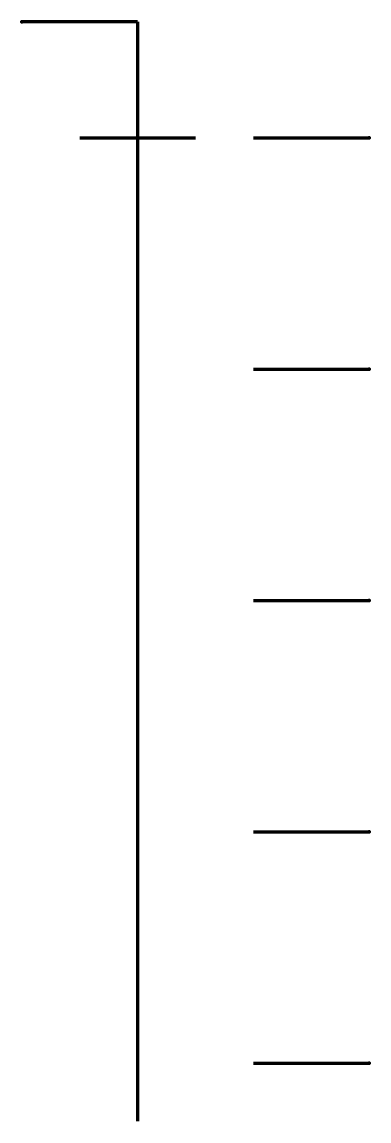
# Model space of a CAD drawing. Header units: millimetres. Extents: x 0 to 15, y -47.5 to 0.
import ezdxf

# ---------------------------------------------------------------- set-up
doc = ezdxf.new("R2010")
doc.units = ezdxf.units.MM
doc.layers.get('0').update_dxf_attribs({"linetype": 'CONTINUOUS', "lineweight": 0})

msp = doc.modelspace()

# ---------------------------------------------------------------- linework, layer by layer
at = {"color": 7, "linetype": 'CONTINUOUS', "lineweight": 70}
for p, q in [((5, 0), (0, 0)), ((5, 0), (5, -47.5)), ((2.5, -5), (7.5, -5)), ((10, -5), (15, -5)), ((10, -15), (15, -15)), ((10, -25), (15, -25)), ((10, -35), (15, -35)), ((10, -45), (15, -45))]:
    msp.add_line(p, q, dxfattribs=at)
for p in [(0, 0), (15, -5), (15, -15), (15, -25), (15, -35), (15, -45)]:
    msp.add_point(p, dxfattribs=at)

doc.saveas('drawing.dxf')
